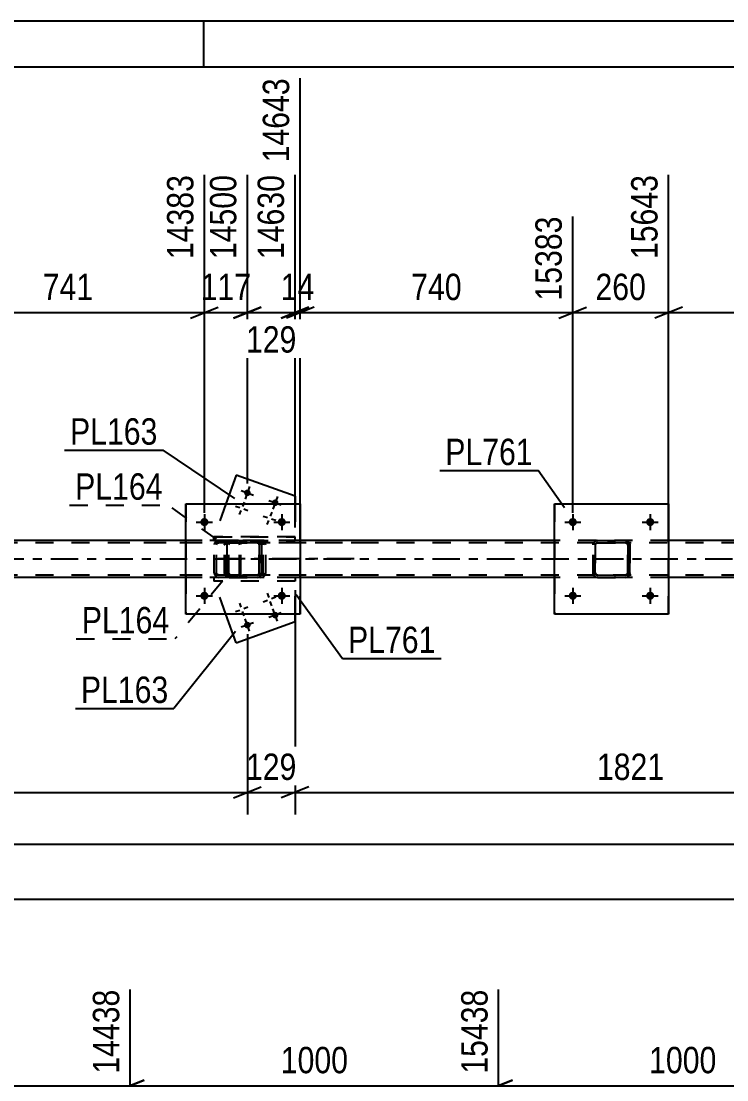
# Model space of a CAD drawing. Header units: millimetres. Extents: x 0 to 841, y 0 to 594.
# Drawn here: x 611.2 to 687.8, y 479.1 to 594 of the extents above; entities that cross this region are included whole.
import ezdxf

# ---------------------------------------------------------------- set-up
doc = ezdxf.new("R2010")
doc.units = ezdxf.units.MM
doc.linetypes.add('DXK_LINE_DOT2', pattern=[3.9198, 1.9599, -1.9599])
doc.linetypes.add('DXK_LINE_DOT3', pattern=[5.9187, 2.979, -0.9799, 0.9799, -0.9799])
doc.styles.add('Arial Narrow', font='ARIALN.TTF', dxfattribs={"height": 0.2})

# ---------------------------------------------------------------- blocks, each defined once
blk = doc.blocks.new('Unknown-122570569-1133')
at = {"color": 5, "linetype": 'Continuous'}
for p, q in [((841, 594), (0, 594)), ((631, 589), (631, 594)), ((836, 589), (5, 589))]:
    blk.add_line(p, q, dxfattribs=at)
blk = doc.blocks.new('Part-122570569-3930 - 3910')
at = {"color": 2, "linetype": 'Continuous'}
for p, q in [((629.07, 529.62), (629.07, 541.62)), ((629.07, 541.62), (629.07, 541.62)), ((629.07, 541.62), (641.47, 541.62)), ((641.47, 541.62), (641.47, 529.62)), ((629.07, 529.62), (629.07, 529.62)), ((641.47, 529.62), (629.07, 529.62))]:
    blk.add_line(p, q, dxfattribs=at)
at = {"color": 7, "linetype": 'DXK_LINE_DOT2'}
for p, q in [((629.07, 541.62), (629.07, 529.62)), ((629.07, 541.62), (629.07, 541.62)), ((641.47, 529.62), (641.47, 541.62)), ((629.07, 529.62), (629.07, 529.62))]:
    blk.add_line(p, q, dxfattribs=at)
blk = doc.blocks.new('Part-122570569-4040 - 3910')
at = {"color": 2, "linetype": 'Continuous'}
for p, q in [((634.51, 544.73), (633.4, 541.62)), ((640.91, 542.43), (634.51, 544.73)), ((640.91, 542.43), (640.91, 541.62))]:
    blk.add_line(p, q, dxfattribs=at)
at = {"color": 7, "linetype": 'DXK_LINE_DOT2'}
for p, q in [((633.4, 541.62), (632.11, 538.02)), ((640.91, 541.62), (640.91, 538.02)), ((640.91, 538.02), (632.11, 538.02))]:
    blk.add_line(p, q, dxfattribs=at)
blk = doc.blocks.new('Part-122570569-3931 - 3910')
at = {"color": 7, "linetype": 'DXK_LINE_DOT2'}
for p, q in [((633.26, 537.14), (633.3, 537.33)), ((633.26, 537.14), (633.27, 537.14)), ((633.26, 534.1), (633.26, 537.14)), ((633.3, 537.33), (633.27, 537.14)), ((633.27, 534.1), (633.27, 537.14)), ((633.52, 537.24), (633.5, 537.14)), ((633.51, 537.14), (633.5, 537.14)), ((633.5, 537.14), (633.5, 534.1)), ((633.51, 537.14), (633.53, 537.24)), ((633.51, 534.1), (633.51, 537.14)), ((633.57, 537.31), (633.52, 537.24)), ((633.53, 537.24), (633.58, 537.31)), ((633.56, 537.59), (633.74, 537.62)), ((633.75, 537.62), (633.56, 537.59)), ((633.65, 537.37), (633.57, 537.31)), ((633.58, 537.31), (633.66, 537.37)), ((633.74, 537.38), (633.65, 537.37)), ((633.66, 537.37), (633.75, 537.38)), ((633.75, 537.62), (633.74, 537.62)), ((633.74, 537.62), (636.78, 537.62)), ((633.74, 537.38), (633.75, 537.38)), ((636.78, 537.38), (633.74, 537.38)), ((633.75, 537.62), (636.79, 537.62)), ((633.75, 537.38), (636.79, 537.38)), ((636.78, 537.62), (636.79, 537.62)), ((636.78, 537.62), (636.97, 537.59)), ((636.79, 537.38), (636.78, 537.38)), ((636.88, 537.37), (636.78, 537.38)), ((636.97, 537.59), (636.79, 537.62)), ((636.79, 537.38), (636.88, 537.37)), ((636.88, 537.37), (636.88, 537.37)), ((636.88, 537.37), (636.96, 537.31)), ((636.95, 537.31), (636.88, 537.37)), ((637, 537.24), (636.95, 537.31)), ((636.96, 537.31), (637.01, 537.24)), ((637.02, 537.14), (637, 537.24)), ((637.01, 537.24), (637.03, 537.14)), ((637.03, 537.14), (637.02, 537.14)), ((637.02, 537.14), (637.02, 534.1)), ((637.03, 534.1), (637.03, 537.14)), ((637.23, 537.33), (637.26, 537.14)), ((637.27, 537.14), (637.23, 537.33)), ((637.27, 537.14), (637.26, 537.14)), ((637.26, 537.14), (637.26, 534.1)), ((637.27, 534.1), (637.27, 537.14)), ((633.27, 534.1), (633.26, 534.1)), ((633.3, 533.92), (633.26, 534.1)), ((633.27, 534.1), (633.3, 533.92)), ((633.5, 534.1), (633.51, 534.1)), ((633.5, 534.1), (633.52, 534.01)), ((633.53, 534.01), (633.51, 534.1)), ((633.52, 534.01), (633.57, 533.93)), ((633.58, 533.93), (633.53, 534.01)), ((633.56, 533.66), (633.56, 533.66)), ((633.74, 533.62), (633.56, 533.66)), ((633.56, 533.66), (633.75, 533.62)), ((633.57, 533.93), (633.65, 533.88)), ((633.66, 533.88), (633.58, 533.93)), ((633.65, 533.88), (633.74, 533.86)), ((633.75, 533.86), (633.66, 533.88)), ((633.75, 533.86), (633.74, 533.86)), ((633.74, 533.86), (636.78, 533.86)), ((633.75, 533.62), (633.74, 533.62)), ((633.74, 533.62), (636.78, 533.62)), ((633.75, 533.86), (636.79, 533.86)), ((633.75, 533.62), (636.79, 533.62)), ((636.78, 533.86), (636.88, 533.88)), ((636.78, 533.86), (636.79, 533.86)), ((636.97, 533.66), (636.78, 533.62)), ((636.78, 533.62), (636.79, 533.62)), ((636.88, 533.88), (636.79, 533.86)), ((636.79, 533.62), (636.97, 533.66)), ((636.96, 533.93), (636.88, 533.88)), ((636.88, 533.88), (636.95, 533.93)), ((636.95, 533.93), (637, 534.01)), ((637.01, 534.01), (636.96, 533.93)), ((637, 534.01), (637.02, 534.1)), ((637.03, 534.1), (637.01, 534.01)), ((637.02, 534.1), (637.03, 534.1)), ((637.26, 534.1), (637.23, 533.92)), ((637.23, 533.92), (637.27, 534.1)), ((637.26, 534.1), (637.27, 534.1))]:
    blk.add_line(p, q, dxfattribs=at)
at = {"color": 7, "linetype": 'DXK_LINE_DOT3'}
blk.add_line((635.27, 535.62), (635.26, 535.63), dxfattribs=at)
at = {"color": 7, "linetype": 'DXK_LINE_DOT2'}
for centre, start, end in [((633.74, 537.14), 112.5, 157.5), ((633.75, 537.14), 112.5, 157.5), ((636.78, 537.14), 22.5, 67.5), ((636.79, 537.14), 22.5, 67.5), ((633.74, 534.1), 202.5, 247.5), ((633.75, 534.1), 202.5, 247.5), ((636.78, 534.1), 292.5, 337.5), ((636.79, 534.1), 292.5, 337.5)]:
    blk.add_arc(centre, 0.48, start, end, dxfattribs=at)
blk = doc.blocks.new('Bolt-122570569-4020 - 3910')
at = {"linetype": 'Continuous'}
for points in [[(636.07, 542.68, -1), (635.4, 542.92, -1)], [(639.09, 541.6, -1), (638.41, 541.84, -1)]]:
    blk.add_hatch(color=1, dxfattribs=at).paths.add_polyline_path(points)
at = {"color": 1, "linetype": 'Continuous'}
for p, q in [((635.06, 543.04), (636.41, 542.56)), ((635.98, 543.48), (635.49, 542.12)), ((634.45, 541.35), (634.9, 541.19)), ((635.37, 541.78), (635.21, 541.33)), ((638.07, 541.96), (639.42, 541.48)), ((638.99, 542.4), (638.5, 541.04)), ((634.88, 540.43), (635.05, 540.88)), ((635.8, 540.86), (635.35, 541.02)), ((637.46, 540.27), (637.91, 540.11)), ((638.38, 540.7), (638.22, 540.25)), ((637.9, 539.35), (638.06, 539.8)), ((638.82, 539.78), (638.37, 539.95))]:
    blk.add_line(p, q, dxfattribs=at)
blk = doc.blocks.new('Part-122570569-4035 - 3910')
at = {"color": 7, "linetype": 'DXK_LINE_DOT2'}
for p, q in [((632.11, 537.62), (632.11, 538.02)), ((632.11, 538.02), (640.91, 538.02)), ((640.91, 537.62), (640.91, 538.02)), ((632.11, 537.62), (640.91, 537.62))]:
    blk.add_line(p, q, dxfattribs=at)
blk = doc.blocks.new('Bolt-122570569-4041 - 3910')
at = {"linetype": 'Continuous'}
for points in [[(638.41, 529.41, -1), (639.08, 529.65, -1)], [(635.39, 528.33, -1), (636.07, 528.57, -1)]]:
    blk.add_hatch(color=1, dxfattribs=at).paths.add_polyline_path(points)
at = {"color": 1, "linetype": 'Continuous'}
for p, q in [((637.46, 530.98), (637.91, 531.14)), ((637.9, 531.9), (638.06, 531.45)), ((638.38, 530.54), (638.22, 531)), ((638.82, 531.47), (638.36, 531.3)), ((634.45, 529.9), (634.9, 530.06)), ((634.88, 530.82), (635.04, 530.37)), ((635.37, 529.46), (635.21, 529.92)), ((635.8, 530.39), (635.35, 530.22)), ((638.99, 528.85), (638.5, 530.21)), ((636.41, 528.69), (635.06, 528.2)), ((635.98, 527.77), (635.49, 529.13)), ((639.42, 529.77), (638.07, 529.28))]:
    blk.add_line(p, q, dxfattribs=at)
blk = doc.blocks.new('Bolt-122570569-3977 - 3910')
at = {"linetype": 'Continuous'}
for points in [[(630.63, 539.62), (630.64, 539.72), (630.67, 539.8), (630.71, 539.88), (630.77, 539.95), (630.85, 540.01), (630.93, 540.04), (631.02, 540.06), (631.11, 540.06), (631.2, 540.04), (631.29, 540.01), (631.36, 539.95), (631.42, 539.88), (631.47, 539.8), (631.5, 539.72), (631.51, 539.62), (631.5, 539.53), (631.47, 539.45), (631.42, 539.37), (631.36, 539.3), (631.29, 539.24), (631.2, 539.21), (631.11, 539.19), (631.02, 539.19), (630.93, 539.21), (630.85, 539.24), (630.77, 539.3), (630.71, 539.37), (630.67, 539.45), (630.64, 539.53)], [(639.03, 539.62), (639.04, 539.72), (639.07, 539.8), (639.11, 539.88), (639.17, 539.95), (639.25, 540.01), (639.33, 540.04), (639.42, 540.06), (639.51, 540.06), (639.6, 540.04), (639.69, 540.01), (639.76, 539.95), (639.82, 539.88), (639.87, 539.8), (639.9, 539.72), (639.91, 539.62), (639.9, 539.53), (639.87, 539.45), (639.82, 539.37), (639.76, 539.3), (639.69, 539.24), (639.6, 539.21), (639.51, 539.19), (639.42, 539.19), (639.33, 539.21), (639.25, 539.24), (639.17, 539.3), (639.11, 539.37), (639.07, 539.45), (639.04, 539.53)]]:
    blk.add_hatch(color=1, dxfattribs=at).paths.add_polyline_path(points)
at = {"color": 1, "linetype": 'Continuous'}
for p, q in [((631.07, 540.5), (631.07, 538.74)), ((639.47, 540.5), (639.47, 538.74)), ((630.19, 539.62), (631.95, 539.62)), ((638.59, 539.62), (640.35, 539.62))]:
    blk.add_line(p, q, dxfattribs=at)
blk = doc.blocks.new('Bolt-122570569-3978 - 3910')
at = {"linetype": 'Continuous'}
for points in [[(630.63, 531.62), (630.64, 531.72), (630.67, 531.8), (630.71, 531.88), (630.77, 531.95), (630.85, 532.01), (630.93, 532.04), (631.02, 532.06), (631.11, 532.06), (631.2, 532.04), (631.29, 532.01), (631.36, 531.95), (631.42, 531.88), (631.47, 531.8), (631.5, 531.72), (631.51, 531.62), (631.5, 531.53), (631.47, 531.45), (631.42, 531.37), (631.36, 531.3), (631.29, 531.24), (631.2, 531.21), (631.11, 531.19), (631.02, 531.19), (630.93, 531.21), (630.85, 531.24), (630.77, 531.3), (630.71, 531.37), (630.67, 531.45), (630.64, 531.53)], [(639.03, 531.62), (639.04, 531.72), (639.07, 531.8), (639.11, 531.88), (639.17, 531.95), (639.25, 532.01), (639.33, 532.04), (639.42, 532.06), (639.51, 532.06), (639.6, 532.04), (639.69, 532.01), (639.76, 531.95), (639.82, 531.88), (639.87, 531.8), (639.9, 531.72), (639.91, 531.62), (639.9, 531.53), (639.87, 531.45), (639.82, 531.37), (639.76, 531.3), (639.69, 531.24), (639.6, 531.21), (639.51, 531.19), (639.42, 531.19), (639.33, 531.21), (639.25, 531.24), (639.17, 531.3), (639.11, 531.37), (639.07, 531.45), (639.04, 531.53)]]:
    blk.add_hatch(color=1, dxfattribs=at).paths.add_polyline_path(points)
at = {"color": 1, "linetype": 'Continuous'}
for p, q in [((631.07, 532.5), (631.07, 530.74)), ((639.47, 532.5), (639.47, 530.74)), ((630.19, 531.62), (631.95, 531.62)), ((638.59, 531.62), (640.35, 531.62))]:
    blk.add_line(p, q, dxfattribs=at)
blk = doc.blocks.new('Part-122570569-4046 - 3910')
at = {"color": 7, "linetype": 'DXK_LINE_DOT2'}
for p, q in [((640.91, 533.62), (632.11, 533.62)), ((632.11, 533.62), (632.11, 533.22)), ((640.91, 533.62), (640.91, 533.22)), ((640.91, 533.22), (632.11, 533.22))]:
    blk.add_line(p, q, dxfattribs=at)
blk = doc.blocks.new('Part-122570569-4051 - 3910')
at = {"color": 7, "linetype": 'DXK_LINE_DOT2'}
for p, q in [((640.91, 533.22), (632.11, 533.22)), ((633.4, 529.62), (632.11, 533.22)), ((640.91, 529.62), (640.91, 533.22))]:
    blk.add_line(p, q, dxfattribs=at)
at = {"color": 2, "linetype": 'Continuous'}
for p, q in [((634.51, 526.52), (633.4, 529.62)), ((634.51, 526.52), (640.91, 528.82)), ((640.91, 528.82), (640.91, 529.62))]:
    blk.add_line(p, q, dxfattribs=at)
blk = doc.blocks.new('Part-122570569-4151 - 3910')
at = {"color": 7, "linetype": 'DXK_LINE_DOT2'}
for p, q in [((634.74, 537.62), (622.58, 537.62)), ((634.74, 537.38), (622.58, 537.38)), ((632.18, 537.33), (632.14, 537.14)), ((632.14, 534.1), (632.14, 537.14)), ((632.39, 537.14), (632.41, 537.24)), ((632.39, 534.1), (632.39, 537.14)), ((632.41, 537.24), (632.47, 537.31)), ((632.65, 537.62), (632.45, 537.59)), ((632.47, 537.31), (632.55, 537.37)), ((632.55, 537.37), (632.65, 537.38)), ((633.46, 537.38), (633.46, 537.62)), ((634.84, 537.59), (634.74, 537.62)), ((634.74, 537.38), (634.79, 537.37)), ((634.79, 537.37), (634.83, 537.31)), ((634.83, 537.31), (634.86, 537.24)), ((634.93, 537.48), (634.84, 537.59)), ((634.86, 537.24), (634.87, 537.14)), ((634.87, 534.1), (634.87, 537.14)), ((634.99, 537.33), (634.93, 537.48)), ((635.01, 537.14), (634.99, 537.33)), ((635.01, 534.1), (635.01, 537.14)), ((634.74, 533.86), (622.58, 533.86)), ((634.74, 533.62), (622.58, 533.62)), ((632.14, 534.1), (632.18, 533.92)), ((632.41, 534.01), (632.39, 534.1)), ((632.47, 533.93), (632.41, 534.01)), ((632.45, 533.66), (632.65, 533.62)), ((632.55, 533.88), (632.47, 533.93)), ((632.65, 533.86), (632.55, 533.88)), ((633.46, 533.62), (633.46, 533.86)), ((634.79, 533.88), (634.74, 533.86)), ((634.74, 533.62), (634.84, 533.66)), ((634.83, 533.93), (634.79, 533.88)), ((634.86, 534.01), (634.83, 533.93)), ((634.84, 533.66), (634.93, 533.77)), ((634.87, 534.1), (634.86, 534.01)), ((634.93, 533.77), (634.99, 533.92)), ((634.99, 533.92), (635.01, 534.1))]:
    blk.add_line(p, q, dxfattribs=at)
for centre, start, end in [((632.63, 537.13), 111.1941, 156.1506), ((632.63, 534.12), 203.8494, 248.8059)]:
    blk.add_arc(centre, 0.492, start, end, dxfattribs=at)
blk = doc.blocks.new('Part-122570569-4158 - 3910')
at = {"color": 7, "linetype": 'DXK_LINE_DOT2'}
for p, q in [((633.5, 537.33), (633.46, 537.14)), ((633.46, 534.1), (633.46, 537.14)), ((633.72, 537.14), (633.74, 537.24)), ((633.72, 534.1), (633.72, 537.14)), ((633.74, 537.24), (633.79, 537.31)), ((633.97, 537.62), (633.78, 537.59)), ((633.79, 537.31), (633.87, 537.37)), ((633.87, 537.37), (633.97, 537.38)), ((648.96, 537.62), (633.97, 537.62)), ((648.96, 537.38), (633.97, 537.38)), ((637.4, 537.59), (637.21, 537.62)), ((637.21, 537.38), (637.3, 537.37)), ((637.3, 537.37), (637.39, 537.31)), ((637.39, 537.31), (637.44, 537.24)), ((637.44, 537.24), (637.46, 537.14)), ((637.46, 534.1), (637.46, 537.14)), ((637.72, 537.14), (637.68, 537.33)), ((637.72, 534.1), (637.72, 537.14)), ((633.46, 534.1), (633.5, 533.92)), ((633.74, 534.01), (633.72, 534.1)), ((633.79, 533.93), (633.74, 534.01)), ((633.78, 533.66), (633.97, 533.62)), ((633.87, 533.88), (633.79, 533.93)), ((633.97, 533.86), (633.87, 533.88)), ((648.96, 533.86), (633.97, 533.86)), ((648.96, 533.62), (633.97, 533.62)), ((637.3, 533.88), (637.21, 533.86)), ((637.21, 533.62), (637.4, 533.66)), ((637.39, 533.93), (637.3, 533.88)), ((637.44, 534.01), (637.39, 533.93)), ((637.46, 534.1), (637.44, 534.01)), ((637.68, 533.92), (637.72, 534.1))]:
    blk.add_line(p, q, dxfattribs=at)
at = {"color": 7, "linetype": 'DXK_LINE_DOT3'}
blk.add_line((647.34, 535.62), (632.17, 535.62), dxfattribs=at)
at = {"color": 7, "linetype": 'DXK_LINE_DOT2'}
for centre, start, end in [((633.95, 537.12), 110.7583, 155.68), ((637.23, 537.12), 24.32, 69.2417), ((633.95, 534.13), 204.32, 249.2417), ((637.23, 534.13), 290.7583, 335.68)]:
    blk.add_arc(centre, 0.496, start, end, dxfattribs=at)
blk = doc.blocks.new('Part-122570569-4181 - 3910')
at = {"color": 7, "linetype": 'DXK_LINE_DOT2'}
for p, q in [((755.8, 537.38), (99.47, 537.38)), ((641.47, 537.62), (629.07, 537.62)), ((681.46, 537.62), (669.06, 537.62)), ((755.8, 533.86), (99.47, 533.86)), ((641.47, 533.62), (629.07, 533.62)), ((681.46, 533.62), (669.06, 533.62))]:
    blk.add_line(p, q, dxfattribs=at)
at = {"color": 2, "linetype": 'Continuous'}
for p, q in [((629.07, 537.62), (601.47, 537.62)), ((669.06, 537.62), (641.47, 537.62)), ((709.06, 537.62), (681.46, 537.62)), ((629.07, 533.62), (601.47, 533.62)), ((669.06, 533.62), (641.47, 533.62)), ((709.06, 533.62), (681.46, 533.62))]:
    blk.add_line(p, q, dxfattribs=at)
at = {"color": 7, "linetype": 'DXK_LINE_DOT3'}
blk.add_line((99.47, 535.62), (755.8, 535.62), dxfattribs=at)
blk = doc.blocks.new('Part-122570569-4234 - 3910')
at = {"color": 7, "linetype": 'DXK_LINE_DOT2'}
for p, q in [((673.26, 537.14), (673.29, 537.33)), ((673.3, 537.33), (673.26, 537.14)), ((673.26, 534.1), (673.26, 537.14)), ((673.26, 537.14), (673.26, 537.14)), ((673.26, 534.1), (673.26, 537.14)), ((673.5, 537.14), (673.52, 537.24)), ((673.52, 537.24), (673.5, 537.14)), ((673.5, 534.1), (673.5, 537.14)), ((673.5, 537.14), (673.5, 537.14)), ((673.5, 537.14), (673.5, 534.1)), ((673.52, 537.24), (673.57, 537.31)), ((673.57, 537.31), (673.52, 537.24)), ((673.55, 537.59), (673.74, 537.62)), ((673.74, 537.62), (673.56, 537.59)), ((673.57, 537.31), (673.65, 537.37)), ((673.65, 537.37), (673.57, 537.31)), ((673.65, 537.37), (673.74, 537.38)), ((673.74, 537.38), (673.65, 537.37)), ((673.74, 537.62), (676.78, 537.62)), ((673.74, 537.62), (673.74, 537.62)), ((673.74, 537.62), (676.78, 537.62)), ((673.74, 537.38), (676.78, 537.38)), ((673.74, 537.38), (673.74, 537.38)), ((676.78, 537.38), (673.74, 537.38)), ((676.78, 537.62), (676.78, 537.62)), ((676.78, 537.62), (676.96, 537.59)), ((676.97, 537.59), (676.78, 537.62)), ((676.78, 537.38), (676.78, 537.38)), ((676.78, 537.38), (676.87, 537.37)), ((676.87, 537.37), (676.78, 537.38)), ((676.87, 537.37), (676.87, 537.37)), ((676.87, 537.37), (676.95, 537.31)), ((676.95, 537.31), (676.87, 537.37)), ((676.95, 537.31), (677, 537.24)), ((677, 537.24), (676.95, 537.31)), ((677, 537.24), (677.02, 537.14)), ((677.02, 537.14), (677, 537.24)), ((677.02, 534.1), (677.02, 537.14)), ((677.02, 537.14), (677.02, 537.14)), ((677.02, 537.14), (677.02, 534.1)), ((677.22, 537.33), (677.26, 537.14)), ((677.26, 537.14), (677.23, 537.33)), ((677.26, 534.1), (677.26, 537.14)), ((677.26, 537.14), (677.26, 537.14)), ((677.26, 537.14), (677.26, 534.1)), ((673.26, 534.1), (673.26, 534.1)), ((673.29, 533.92), (673.26, 534.1)), ((673.26, 534.1), (673.3, 533.92)), ((673.5, 534.1), (673.5, 534.1)), ((673.52, 534.01), (673.5, 534.1)), ((673.5, 534.1), (673.52, 534.01)), ((673.57, 533.93), (673.52, 534.01)), ((673.52, 534.01), (673.57, 533.93)), ((673.55, 533.66), (673.56, 533.66)), ((673.74, 533.62), (673.55, 533.66)), ((673.56, 533.66), (673.74, 533.62)), ((673.65, 533.88), (673.57, 533.93)), ((673.57, 533.93), (673.65, 533.88)), ((673.74, 533.86), (673.65, 533.88)), ((673.65, 533.88), (673.74, 533.86)), ((673.74, 533.86), (676.78, 533.86)), ((673.74, 533.86), (673.74, 533.86)), ((673.74, 533.86), (676.78, 533.86)), ((673.74, 533.62), (676.78, 533.62)), ((673.74, 533.62), (673.74, 533.62)), ((673.74, 533.62), (676.78, 533.62)), ((676.87, 533.88), (676.78, 533.86)), ((676.78, 533.86), (676.87, 533.88)), ((676.78, 533.86), (676.78, 533.86)), ((676.96, 533.66), (676.78, 533.62)), ((676.78, 533.62), (676.97, 533.66)), ((676.78, 533.62), (676.78, 533.62)), ((676.95, 533.93), (676.87, 533.88)), ((676.87, 533.88), (676.95, 533.93)), ((677, 534.01), (676.95, 533.93)), ((676.95, 533.93), (677, 534.01)), ((677.02, 534.1), (677, 534.01)), ((677, 534.01), (677.02, 534.1)), ((677.02, 534.1), (677.02, 534.1)), ((677.26, 534.1), (677.22, 533.92)), ((677.23, 533.92), (677.26, 534.1)), ((677.26, 534.1), (677.26, 534.1))]:
    blk.add_line(p, q, dxfattribs=at)
at = {"color": 7, "linetype": 'DXK_LINE_DOT3'}
blk.add_line((675.27, 535.62), (675.25, 535.63), dxfattribs=at)
at = {"color": 7, "linetype": 'DXK_LINE_DOT2'}
for centre, start, end in [((673.74, 537.14), 112.5, 157.5), ((673.74, 537.14), 112.5, 157.5), ((676.78, 537.14), 22.5, 67.5), ((676.78, 537.14), 22.5, 67.5), ((673.74, 534.1), 202.5, 247.5), ((673.74, 534.1), 202.5, 247.5), ((676.78, 534.1), 292.5, 337.5), ((676.78, 534.1), 292.5, 337.5)]:
    blk.add_arc(centre, 0.48, start, end, dxfattribs=at)
blk = doc.blocks.new('Part-122570569-4239 - 3910')
at = {"color": 2, "linetype": 'Continuous'}
for p, q in [((669.06, 529.62), (669.06, 541.62)), ((669.06, 541.62), (669.06, 541.62)), ((669.06, 541.62), (681.46, 541.62)), ((681.46, 541.62), (681.46, 529.62)), ((669.06, 529.62), (669.06, 529.62)), ((681.46, 529.62), (669.06, 529.62))]:
    blk.add_line(p, q, dxfattribs=at)
at = {"color": 7, "linetype": 'DXK_LINE_DOT2'}
for p, q in [((669.06, 541.62), (669.06, 529.62)), ((669.06, 541.62), (669.06, 541.62)), ((681.46, 529.62), (681.46, 541.62)), ((669.06, 529.62), (669.06, 529.62))]:
    blk.add_line(p, q, dxfattribs=at)
blk = doc.blocks.new('Bolt-122570569-4240 - 3910')
at = {"linetype": 'Continuous'}
for points in [[(670.62, 531.62), (670.63, 531.72), (670.66, 531.8), (670.71, 531.88), (670.77, 531.95), (670.84, 532.01), (670.93, 532.04), (671.02, 532.06), (671.11, 532.06), (671.2, 532.04), (671.28, 532.01), (671.36, 531.95), (671.42, 531.88), (671.46, 531.8), (671.49, 531.72), (671.5, 531.62), (671.49, 531.53), (671.46, 531.45), (671.42, 531.37), (671.36, 531.3), (671.28, 531.24), (671.2, 531.21), (671.11, 531.19), (671.02, 531.19), (670.93, 531.21), (670.84, 531.24), (670.77, 531.3), (670.71, 531.37), (670.66, 531.45), (670.63, 531.53)], [(679.02, 531.62), (679.03, 531.72), (679.06, 531.8), (679.11, 531.88), (679.17, 531.95), (679.24, 532.01), (679.33, 532.04), (679.42, 532.06), (679.51, 532.06), (679.6, 532.04), (679.68, 532.01), (679.76, 531.95), (679.82, 531.88), (679.86, 531.8), (679.89, 531.72), (679.9, 531.62), (679.89, 531.53), (679.86, 531.45), (679.82, 531.37), (679.76, 531.3), (679.68, 531.24), (679.6, 531.21), (679.51, 531.19), (679.42, 531.19), (679.33, 531.21), (679.24, 531.24), (679.17, 531.3), (679.11, 531.37), (679.06, 531.45), (679.03, 531.53)]]:
    blk.add_hatch(color=1, dxfattribs=at).paths.add_polyline_path(points)
at = {"color": 1, "linetype": 'Continuous'}
for p, q in [((671.06, 532.5), (671.06, 530.74)), ((679.46, 532.5), (679.46, 530.74)), ((670.18, 531.62), (671.94, 531.62)), ((678.58, 531.62), (680.34, 531.62))]:
    blk.add_line(p, q, dxfattribs=at)
blk = doc.blocks.new('Bolt-122570569-4241 - 3910')
at = {"linetype": 'Continuous'}
for points in [[(670.62, 539.62), (670.63, 539.72), (670.66, 539.8), (670.71, 539.88), (670.77, 539.95), (670.84, 540.01), (670.93, 540.04), (671.02, 540.06), (671.11, 540.06), (671.2, 540.04), (671.28, 540.01), (671.36, 539.95), (671.42, 539.88), (671.46, 539.8), (671.49, 539.72), (671.5, 539.62), (671.49, 539.53), (671.46, 539.45), (671.42, 539.37), (671.36, 539.3), (671.28, 539.24), (671.2, 539.21), (671.11, 539.19), (671.02, 539.19), (670.93, 539.21), (670.84, 539.24), (670.77, 539.3), (670.71, 539.37), (670.66, 539.45), (670.63, 539.53)], [(679.02, 539.62), (679.03, 539.72), (679.06, 539.8), (679.11, 539.88), (679.17, 539.95), (679.24, 540.01), (679.33, 540.04), (679.42, 540.06), (679.51, 540.06), (679.6, 540.04), (679.68, 540.01), (679.76, 539.95), (679.82, 539.88), (679.86, 539.8), (679.89, 539.72), (679.9, 539.62), (679.89, 539.53), (679.86, 539.45), (679.82, 539.37), (679.76, 539.3), (679.68, 539.24), (679.6, 539.21), (679.51, 539.19), (679.42, 539.19), (679.33, 539.21), (679.24, 539.24), (679.17, 539.3), (679.11, 539.37), (679.06, 539.45), (679.03, 539.53)]]:
    blk.add_hatch(color=1, dxfattribs=at).paths.add_polyline_path(points)
at = {"color": 1, "linetype": 'Continuous'}
for p, q in [((671.06, 540.5), (671.06, 538.74)), ((679.46, 540.5), (679.46, 538.74)), ((670.18, 539.62), (671.94, 539.62)), ((678.58, 539.62), (680.34, 539.62))]:
    blk.add_line(p, q, dxfattribs=at)
blk = doc.blocks.new('StraightDimension-122570569-16838 - 3910')
at = {"color": 7, "linetype": 'Continuous'}
for p, q in [((681.46, 538.62), (681.46, 577.31)), ((671.06, 540.62), (671.06, 572.81)), ((669.56, 561.77), (672.56, 562.97)), ((671.06, 562.37), (681.46, 562.37)), ((682.96, 562.97), (679.96, 561.77))]:
    blk.add_line(p, q, dxfattribs=at)
at = {"color": 0}
blk.add_wipeout([(679.6, 563.12), (679.6, 567.32), (672.92, 567.32), (672.92, 563.12)], dxfattribs=at)
at = {"color": 3, "style": 'Arial Narrow'}
blk.add_text('260', height=2.863, dxfattribs=at).set_placement((673.52, 563.72))
at = {"color": 0, "linetype": 'Continuous'}
blk.add_wipeout([(680.86, 577.91), (676.66, 577.91), (676.66, 567.57), (680.86, 567.57)], dxfattribs=at)
at = {"color": 3, "linetype": 'Continuous', "style": 'Arial Narrow'}
blk.add_text('15643', height=2.863, rotation=90.0002, dxfattribs=at).set_placement((680.26, 568.17))
blk = doc.blocks.new('StraightDimension-122570569-16842 - 3910')
at = {"color": 7, "linetype": 'Continuous'}
for p, q in [((631.07, 540.62), (631.07, 577.31)), ((635.73, 543.8), (635.73, 577.31)), ((629.57, 561.77), (632.57, 562.97)), ((631.07, 562.37), (635.73, 562.37)), ((637.23, 562.97), (634.23, 561.77))]:
    blk.add_line(p, q, dxfattribs=at)
at = {"color": 0}
blk.add_wipeout([(636.74, 563.12), (636.74, 567.32), (630.06, 567.32), (630.06, 563.12)], dxfattribs=at)
at = {"color": 3, "style": 'Arial Narrow'}
blk.add_text('117', height=2.863, dxfattribs=at).set_placement((630.66, 563.72))
at = {"color": 0, "linetype": 'Continuous'}
blk.add_wipeout([(635.13, 577.91), (630.93, 577.91), (630.93, 567.57), (635.13, 567.57)], dxfattribs=at)
at = {"color": 3, "linetype": 'Continuous', "style": 'Arial Narrow'}
blk.add_text('14500', height=2.863, rotation=90.0002, dxfattribs=at).set_placement((634.53, 568.17))
blk = doc.blocks.new('StraightDimension-122570569-16840 - 3910')
at = {"color": 7, "linetype": 'Continuous'}
for p, q in [((641.47, 538.62), (641.47, 587.81)), ((640.91, 539.02), (640.91, 577.31)), ((639.41, 561.77), (642.41, 562.97)), ((642.97, 562.97), (639.97, 561.77)), ((640.91, 562.37), (641.47, 562.37))]:
    blk.add_line(p, q, dxfattribs=at)
at = {"color": 0, "linetype": 'Continuous'}
blk.add_wipeout([(640.87, 588.41), (636.67, 588.41), (636.67, 578.07), (640.87, 578.07)], dxfattribs=at)
at = {"color": 3, "linetype": 'Continuous', "style": 'Arial Narrow'}
blk.add_text('14643', height=2.863, rotation=90.0002, dxfattribs=at).set_placement((640.27, 578.67))
at = {"color": 0}
blk.add_wipeout([(643.62, 563.12), (643.62, 567.32), (638.76, 567.32), (638.76, 563.12)], dxfattribs=at)
at = {"color": 3, "style": 'Arial Narrow'}
blk.add_text('14', height=2.863, dxfattribs=at).set_placement((639.36, 563.72))
blk = doc.blocks.new('StraightDimension-122570569-4570 - 3910')
at = {"color": 7, "linetype": 'Continuous'}
blk.add_line((63.4, 498.68), (756.44, 498.68), dxfattribs=at)
blk = doc.blocks.new('StraightDimension-122570569-9628 - 3910')
at = {"color": 7, "linetype": 'Continuous'}
blk.add_line((64.04, 504.67), (755.8, 504.67), dxfattribs=at)
blk = doc.blocks.new('StraightDimension-122570569-16837 - 3910')
at = {"color": 7, "linetype": 'Continuous'}
for p, q in [((681.46, 538.62), (681.46, 577.31)), ((711.06, 540.62), (711.06, 572.81)), ((682.96, 562.97), (679.96, 561.77)), ((681.46, 562.37), (711.06, 562.37)), ((709.56, 561.77), (712.56, 562.97))]:
    blk.add_line(p, q, dxfattribs=at)
at = {"color": 0}
blk.add_wipeout([(699.6, 563.12), (699.6, 567.32), (692.92, 567.32), (692.92, 563.12)], dxfattribs=at)
at = {"color": 3, "style": 'Arial Narrow'}
blk.add_text('740', height=2.863, dxfattribs=at).set_placement((693.52, 563.72))
at = {"color": 0, "linetype": 'Continuous'}
blk.add_wipeout([(710.46, 573.41), (706.26, 573.41), (706.26, 563.07), (710.46, 563.07)], dxfattribs=at)
at = {"color": 3, "linetype": 'Continuous', "style": 'Arial Narrow'}
blk.add_text('16383', height=2.863, rotation=90.0002, dxfattribs=at).set_placement((709.86, 563.67))
blk = doc.blocks.new('StraightDimension-122570569-16839 - 3910')
at = {"color": 7, "linetype": 'Continuous'}
for p, q in [((641.47, 538.62), (641.47, 587.81)), ((671.06, 540.62), (671.06, 572.81)), ((642.97, 562.97), (639.97, 561.77)), ((641.47, 562.37), (671.06, 562.37)), ((669.56, 561.77), (672.56, 562.97))]:
    blk.add_line(p, q, dxfattribs=at)
at = {"color": 0}
blk.add_wipeout([(659.61, 563.12), (659.61, 567.32), (652.92, 567.32), (652.92, 563.12)], dxfattribs=at)
at = {"color": 3, "style": 'Arial Narrow'}
blk.add_text('740', height=2.863, dxfattribs=at).set_placement((653.52, 563.72))
at = {"color": 0, "linetype": 'Continuous'}
blk.add_wipeout([(670.46, 573.41), (666.26, 573.41), (666.26, 563.07), (670.46, 563.07)], dxfattribs=at)
at = {"color": 3, "linetype": 'Continuous', "style": 'Arial Narrow'}
blk.add_text('15383', height=2.863, rotation=90.0002, dxfattribs=at).set_placement((669.86, 563.67))
blk = doc.blocks.new('StraightDimension-122570569-16841 - 3910')
at = {"color": 7, "linetype": 'Continuous'}
for p, q in [((635.73, 543.8), (635.73, 577.31)), ((640.91, 539.02), (640.91, 577.31)), ((634.23, 561.77), (637.23, 562.97)), ((635.73, 562.37), (640.91, 562.37)), ((642.41, 562.97), (639.41, 561.77))]:
    blk.add_line(p, q, dxfattribs=at)
at = {"color": 0, "linetype": 'Continuous'}
blk.add_wipeout([(640.31, 577.91), (636.11, 577.91), (636.11, 567.57), (640.31, 567.57)], dxfattribs=at)
at = {"color": 0}
blk.add_wipeout([(641.67, 557.42), (641.67, 561.62), (634.98, 561.62), (634.98, 557.42)], dxfattribs=at)
at = {"color": 3, "linetype": 'Continuous', "style": 'Arial Narrow'}
blk.add_text('14630', height=2.863, rotation=90.0002, dxfattribs=at).set_placement((639.71, 568.17))
at = {"color": 3, "style": 'Arial Narrow'}
blk.add_text('129', height=2.863, dxfattribs=at).set_placement((635.58, 558.02))
blk = doc.blocks.new('StraightDimension-122570569-16843 - 3910')
at = {"color": 7, "linetype": 'Continuous'}
for p, q in [((601.43, 538.62), (601.43, 577.31)), ((631.07, 540.62), (631.07, 577.31)), ((602.93, 562.97), (599.93, 561.77)), ((601.43, 562.37), (631.07, 562.37)), ((629.57, 561.77), (632.57, 562.97))]:
    blk.add_line(p, q, dxfattribs=at)
at = {"color": 0, "linetype": 'Continuous'}
blk.add_wipeout([(630.47, 577.91), (626.27, 577.91), (626.27, 567.57), (630.47, 567.57)], dxfattribs=at)
at = {"color": 0}
blk.add_wipeout([(619.59, 563.12), (619.59, 567.32), (612.91, 567.32), (612.91, 563.12)], dxfattribs=at)
at = {"color": 3, "linetype": 'Continuous', "style": 'Arial Narrow'}
blk.add_text('14383', height=2.863, rotation=90.0002, dxfattribs=at).set_placement((629.87, 568.17))
at = {"color": 3, "style": 'Arial Narrow'}
blk.add_text('741', height=2.863, dxfattribs=at).set_placement((613.51, 563.72))
blk = doc.blocks.new('StraightDimension-122570569-17252 - 3910')
at = {"color": 7, "linetype": 'Continuous'}
for p, q in [((640.91, 532.22), (640.91, 507.88)), ((713.77, 522), (713.77, 507.88)), ((642.41, 510.88), (639.41, 509.68)), ((640.91, 510.28), (713.77, 510.28)), ((712.27, 509.68), (715.27, 510.88))]:
    blk.add_line(p, q, dxfattribs=at)
at = {"color": 0}
blk.add_wipeout([(681.6, 511.03), (681.6, 515.23), (673.08, 515.23), (673.08, 511.03)], dxfattribs=at)
at = {"color": 3, "style": 'Arial Narrow'}
blk.add_text('1821', height=2.863, dxfattribs=at).set_placement((673.68, 511.63))
blk = doc.blocks.new('StraightDimension-122570569-17253 - 3910')
at = {"color": 7, "linetype": 'Continuous'}
for p, q in [((640.91, 532.22), (640.91, 507.88)), ((635.73, 527.45), (635.73, 507.88)), ((634.23, 509.68), (637.23, 510.88)), ((635.73, 510.28), (640.91, 510.28)), ((642.41, 510.88), (639.41, 509.68))]:
    blk.add_line(p, q, dxfattribs=at)
at = {"color": 0}
blk.add_wipeout([(641.67, 511.03), (641.67, 515.23), (634.98, 515.23), (634.98, 511.03)], dxfattribs=at)
at = {"color": 3, "style": 'Arial Narrow'}
blk.add_text('129', height=2.863, dxfattribs=at).set_placement((635.58, 511.63))
blk = doc.blocks.new('StraightDimension-122570569-17254 - 3910')
at = {"color": 7, "linetype": 'Continuous'}
for p, q in [((635.73, 527.45), (635.73, 507.88)), ((64.04, 510.28), (635.73, 510.28)), ((634.23, 509.68), (637.23, 510.88))]:
    blk.add_line(p, q, dxfattribs=at)
blk = doc.blocks.new('StraightDimension-122570569-17847 - 5143')
at = {"color": 7, "linetype": 'Continuous'}
for p, q in [((583.02, 440.4), (583.02, 488.88)), ((623.02, 440.4), (623.02, 488.88)), ((584.52, 479.04), (581.52, 477.84)), ((583.02, 478.44), (623.02, 478.44)), ((621.52, 477.84), (624.52, 479.04))]:
    blk.add_line(p, q, dxfattribs=at)
at = {"color": 0}
blk.add_wipeout([(607.27, 479.19), (607.27, 483.39), (598.76, 483.39), (598.76, 479.19)], dxfattribs=at)
at = {"color": 3, "style": 'Arial Narrow'}
blk.add_text('1000', height=2.863, dxfattribs=at).set_placement((599.36, 479.79))
at = {"color": 0, "linetype": 'Continuous'}
blk.add_wipeout([(622.42, 489.48), (618.22, 489.48), (618.22, 479.14), (622.42, 479.14)], dxfattribs=at)
at = {"color": 3, "linetype": 'Continuous', "style": 'Arial Narrow'}
blk.add_text('14438', height=2.863, rotation=90.0002, dxfattribs=at).set_placement((621.82, 479.74))
blk = doc.blocks.new('StraightDimension-122570569-17845 - 5143')
at = {"color": 7, "linetype": 'Continuous'}
for p, q in [((663.01, 440.4), (663.01, 488.88)), ((703.01, 440.4), (703.01, 488.88)), ((664.51, 479.04), (661.51, 477.84)), ((663.01, 478.44), (703.01, 478.44)), ((701.51, 477.84), (704.51, 479.04))]:
    blk.add_line(p, q, dxfattribs=at)
at = {"color": 0}
blk.add_wipeout([(687.27, 479.19), (687.27, 483.39), (678.75, 483.39), (678.75, 479.19)], dxfattribs=at)
at = {"color": 3, "style": 'Arial Narrow'}
blk.add_text('1000', height=2.863, dxfattribs=at).set_placement((679.35, 479.79))
at = {"color": 0, "linetype": 'Continuous'}
blk.add_wipeout([(702.41, 489.48), (698.21, 489.48), (698.21, 479.14), (702.41, 479.14)], dxfattribs=at)
at = {"color": 3, "linetype": 'Continuous', "style": 'Arial Narrow'}
blk.add_text('16438', height=2.863, rotation=90.0002, dxfattribs=at).set_placement((701.81, 479.74))
blk = doc.blocks.new('StraightDimension-122570569-17846 - 5143')
at = {"color": 7, "linetype": 'Continuous'}
for p, q in [((623.02, 440.4), (623.02, 488.88)), ((663.01, 440.4), (663.01, 488.88)), ((624.52, 479.04), (621.52, 477.84)), ((623.02, 478.44), (663.01, 478.44)), ((661.51, 477.84), (664.51, 479.04))]:
    blk.add_line(p, q, dxfattribs=at)
at = {"color": 0}
blk.add_wipeout([(647.27, 479.19), (647.27, 483.39), (638.76, 483.39), (638.76, 479.19)], dxfattribs=at)
at = {"color": 3, "style": 'Arial Narrow'}
blk.add_text('1000', height=2.863, dxfattribs=at).set_placement((639.36, 479.79))
at = {"color": 0, "linetype": 'Continuous'}
blk.add_wipeout([(662.41, 489.48), (658.21, 489.48), (658.21, 479.14), (662.41, 479.14)], dxfattribs=at)
at = {"color": 3, "linetype": 'Continuous', "style": 'Arial Narrow'}
blk.add_text('15438', height=2.863, rotation=90.0002, dxfattribs=at).set_placement((661.81, 479.74))
blk = doc.blocks.new('Mark-122570569-3926 - 3910')
at = {"color": 30, "linetype": 'Continuous'}
for p, q in [((641.03, 531.75), (646.06, 524.81)), ((646.06, 524.81), (656.76, 524.81))]:
    blk.add_line(p, q, dxfattribs=at)
at = {"color": 0}
blk.add_wipeout([(656.16, 525.41), (656.16, 528.41), (646.66, 528.41), (646.66, 525.41)], dxfattribs=at)
blk.add_wipeout([(656.16, 525.41), (656.16, 528.41), (646.66, 528.41), (646.66, 525.41)], dxfattribs=at)
at = {"color": 3, "style": 'Arial Narrow'}
blk.add_text('PL761', height=2.863, dxfattribs=at).set_placement((646.66, 525.41))
blk = doc.blocks.new('Mark-122570569-4036 - 3910')
at = {"color": 30, "linetype": 'Continuous'}
for p in [(615.88, 547.43), (634.39, 542.17)]:
    blk.add_line(p, (626.58, 547.43), dxfattribs=at)
at = {"color": 0}
blk.add_wipeout([(625.98, 548.03), (625.98, 551.03), (616.48, 551.03), (616.48, 548.03)], dxfattribs=at)
blk.add_wipeout([(625.98, 548.03), (625.98, 551.03), (616.48, 551.03), (616.48, 548.03)], dxfattribs=at)
at = {"color": 3, "style": 'Arial Narrow'}
blk.add_text('PL163', height=2.863, dxfattribs=at).set_placement((616.48, 548.03))
blk = doc.blocks.new('Mark-122570569-4042 - 3910')
at = {"color": 30, "linetype": 'DXK_LINE_DOT2'}
for p in [(633.05, 533.22), (617.16, 526.94)]:
    blk.add_line(p, (627.87, 526.94), dxfattribs=at)
at = {"color": 0}
blk.add_wipeout([(627.27, 527.54), (627.27, 530.54), (617.76, 530.54), (617.76, 527.54)], dxfattribs=at)
blk.add_wipeout([(627.27, 527.54), (627.27, 530.54), (617.76, 530.54), (617.76, 527.54)], dxfattribs=at)
at = {"color": 3, "style": 'Arial Narrow'}
blk.add_text('PL164', height=2.863, dxfattribs=at).set_placement((617.76, 527.54))
blk = doc.blocks.new('Mark-122570569-4031 - 3910')
at = {"color": 30, "linetype": 'DXK_LINE_DOT2'}
for p in [(616.44, 541.45), (632.38, 537.78)]:
    blk.add_line(p, (627.14, 541.45), dxfattribs=at)
at = {"color": 0}
blk.add_wipeout([(626.54, 542.05), (626.54, 545.05), (617.04, 545.05), (617.04, 542.05)], dxfattribs=at)
blk.add_wipeout([(626.54, 542.05), (626.54, 545.05), (617.04, 545.05), (617.04, 542.05)], dxfattribs=at)
at = {"color": 3, "style": 'Arial Narrow'}
blk.add_text('PL164', height=2.863, dxfattribs=at).set_placement((617.04, 542.05))
blk = doc.blocks.new('Mark-122570569-4047 - 3910')
at = {"color": 30, "linetype": 'Continuous'}
for p in [(634.43, 527.75), (617.06, 519.39)]:
    blk.add_line(p, (627.76, 519.39), dxfattribs=at)
at = {"color": 0}
blk.add_wipeout([(627.16, 519.99), (627.16, 522.99), (617.66, 522.99), (617.66, 519.99)], dxfattribs=at)
blk.add_wipeout([(627.16, 519.99), (627.16, 522.99), (617.66, 522.99), (617.66, 519.99)], dxfattribs=at)
at = {"color": 3, "style": 'Arial Narrow'}
blk.add_text('PL163', height=2.863, dxfattribs=at).set_placement((617.66, 519.99))
blk = doc.blocks.new('Mark-122570569-4235 - 3910')
at = {"color": 30, "linetype": 'Continuous'}
for p in [(656.62, 545.21), (670.15, 541.17)]:
    blk.add_line(p, (667.32, 545.21), dxfattribs=at)
at = {"color": 0}
blk.add_wipeout([(666.72, 545.81), (666.72, 548.81), (657.22, 548.81), (657.22, 545.81)], dxfattribs=at)
blk.add_wipeout([(666.72, 545.81), (666.72, 548.81), (657.22, 548.81), (657.22, 545.81)], dxfattribs=at)
at = {"color": 3, "style": 'Arial Narrow'}
blk.add_text('PL761', height=2.863, dxfattribs=at).set_placement((657.22, 545.81))

msp = doc.modelspace()

# ---------------------------------------------------------------- block references
for name in ['Unknown-122570569-1133', 'Part-122570569-4040 - 3910', 'Bolt-122570569-4020 - 3910', 'Part-122570569-3930 - 3910', 'Part-122570569-4239 - 3910', 'Bolt-122570569-3977 - 3910', 'Bolt-122570569-4241 - 3910', 'Part-122570569-4181 - 3910', 'Part-122570569-4035 - 3910', 'Part-122570569-4151 - 3910', 'Part-122570569-4158 - 3910', 'Part-122570569-3931 - 3910', 'Part-122570569-4234 - 3910', 'Part-122570569-4046 - 3910', 'Bolt-122570569-3978 - 3910', 'Part-122570569-4051 - 3910', 'Bolt-122570569-4240 - 3910', 'Bolt-122570569-4041 - 3910']:
    msp.add_blockref(name, (0, 0))

# ---------------------------------------------------------------- next in the draw order: block references
for name in ['StraightDimension-122570569-16842 - 3910', 'StraightDimension-122570569-16838 - 3910', 'StraightDimension-122570569-4570 - 3910', 'StraightDimension-122570569-17847 - 5143', 'StraightDimension-122570569-17845 - 5143']:
    msp.add_blockref(name, (0, 0))

# ---------------------------------------------------------------- next in the draw order: block references
for name in ['StraightDimension-122570569-16840 - 3910', 'StraightDimension-122570569-16843 - 3910', 'StraightDimension-122570569-16837 - 3910', 'StraightDimension-122570569-9628 - 3910', 'StraightDimension-122570569-17846 - 5143']:
    msp.add_blockref(name, (0, 0))

# ---------------------------------------------------------------- next in the draw order: block references
for name in ['StraightDimension-122570569-16839 - 3910', 'StraightDimension-122570569-17252 - 3910']:
    msp.add_blockref(name, (0, 0))

# ---------------------------------------------------------------- next in the draw order: block references
for name in ['StraightDimension-122570569-16841 - 3910', 'Mark-122570569-4235 - 3910', 'StraightDimension-122570569-17253 - 3910']:
    msp.add_blockref(name, (0, 0))

# ---------------------------------------------------------------- next in the draw order: block references
for name in ['Mark-122570569-4036 - 3910', 'Mark-122570569-3926 - 3910', 'StraightDimension-122570569-17254 - 3910']:
    msp.add_blockref(name, (0, 0))

# ---------------------------------------------------------------- next in the draw order: block references
for name in ['Mark-122570569-4031 - 3910', 'Mark-122570569-4042 - 3910']:
    msp.add_blockref(name, (0, 0))

# ---------------------------------------------------------------- next in the draw order: block references
msp.add_blockref('Mark-122570569-4047 - 3910', (0, 0))

doc.saveas('drawing.dxf')
